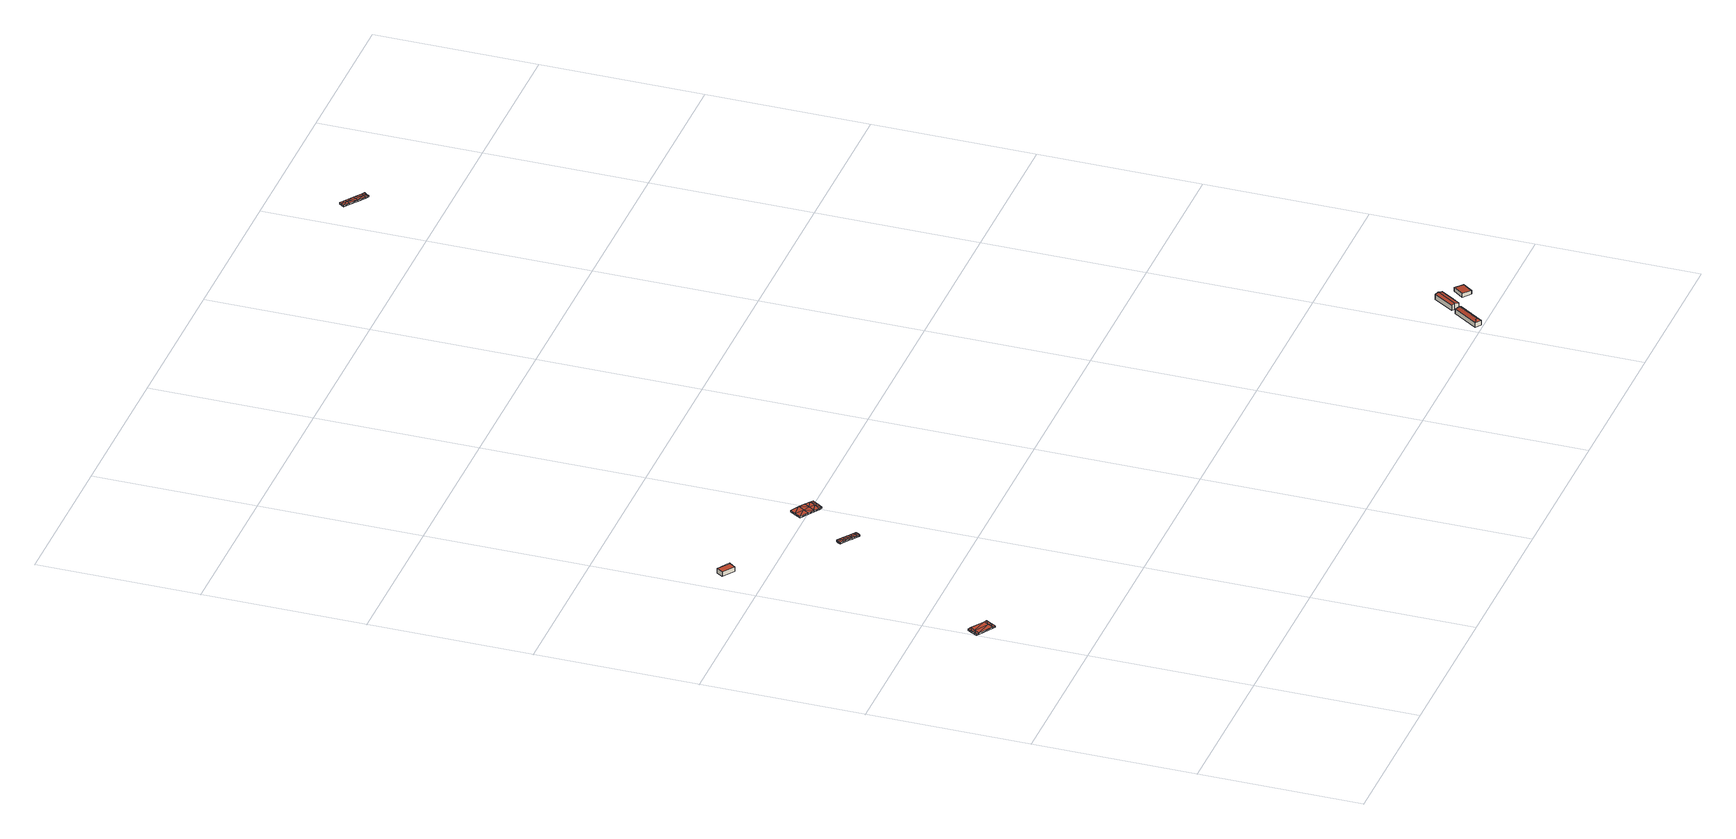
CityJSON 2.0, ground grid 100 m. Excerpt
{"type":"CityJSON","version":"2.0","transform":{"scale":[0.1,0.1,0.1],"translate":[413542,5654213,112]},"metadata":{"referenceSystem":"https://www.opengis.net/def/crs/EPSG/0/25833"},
"CityObjects":{
"building1":{"type":"Building","attributes":{"Erfassungsdatum_Objekt":"2020-12-18","BodenHoehe":112.76,"gemHoehe":0,"BauwerkHoehe":1,"Breite":7.5,"Gemeindeschluessel":"14612000","Geometrietyp2DReferenz":"3000","measuredHeight":1,"function":"53001_1800"},"geometry":[{"type":"MultiSurface","lod":"2","boundaries":[[[0,1,2]],[[0,2,3]],[[1,4,5]],[[1,5,2]],[[4,6,7]],[[4,7,5]],[[8,9,1]],[[8,1,0]],[[9,10,4]],[[9,4,1]],[[10,11,6]],[[10,6,4]],[[7,12,13]],[[6,11,14]],[[6,14,12]],[[11,10,15]],[[11,15,14]],[[10,9,16]],[[10,16,15]],[[9,8,17]],[[9,17,16]],[[8,0,18]],[[8,18,17]],[[0,3,19]],[[0,19,18]],[[3,2,20]],[[3,20,19]],[[2,5,21]],[[2,21,20]],[[5,7,13]],[[5,13,21]],[[7,6,12]],[[20,22,18]],[[19,20,18]],[[21,23,22]],[[20,21,22]],[[13,12,23]],[[21,13,23]],[[22,16,17]],[[18,22,17]],[[23,15,16]],[[22,23,16]],[[12,14,15]],[[23,12,15]]],"semantics":{"surfaces":[{"type":"RoofSurface"},{"type":"WallSurface"},{"type":"GroundSurface"}],"values":[0,0,0,0,0,0,0,0,0,0,0,0,1,1,1,1,1,1,1,1,1,1,1,1,1,1,1,1,1,1,1,1,2,2,2,2,2,2,2,2,2,2,2,2]}}]},
"building2":{"type":"Building","attributes":{"Dachtyp_tdc":"tdcPolyFlatRoof","Gemeindeschluessel":14612000,"Dachneigung":0,"QualitaetDacherkennung":57,"Geometrietyp2DReferenz":"3000","measuredHeight":3.11,"function":"31001_9998","roofType":"1000"},"geometry":[{"type":"Solid","lod":"2","boundaries":[[[[24,25,26,27]],[[25,28,29,26]],[[28,30,31,29]],[[30,24,27,31]],[[30,28,25,24]],[[27,26,29,31]]]],"semantics":{"surfaces":[{"type":"WallSurface"},{"type":"RoofSurface"},{"type":"GroundSurface"}],"values":[[0,0,0,0,1,2]]}}]},
"building3":{"type":"Building","attributes":{"Erfassungsdatum_Objekt":"2020-12-18","BodenHoehe":112.7,"gemHoehe":0,"BauwerkHoehe":1,"Breite":3.5,"Gemeindeschluessel":"14612000","Geometrietyp2DReferenz":"3000","measuredHeight":1,"function":"53001_1800"},"geometry":[{"type":"MultiSurface","lod":"2","boundaries":[[[32,33,34]],[[35,36,37]],[[37,36,38]],[[38,36,39]],[[39,40,41]],[[39,41,38]],[[40,42,41]],[[41,42,43]],[[41,43,32]],[[43,44,32]],[[32,44,45]],[[45,44,46]],[[47,48,37]],[[37,38,47]],[[47,38,49]],[[38,41,49]],[[49,41,50]],[[41,32,34]],[[41,34,50]],[[45,51,33]],[[32,45,33]],[[37,48,52]],[[37,52,53]],[[48,47,54]],[[48,54,52]],[[47,49,55]],[[47,55,54]],[[49,50,56]],[[49,56,55]],[[50,34,57]],[[50,57,56]],[[34,33,58]],[[34,58,57]],[[33,51,59]],[[33,59,58]],[[51,45,60]],[[51,60,59]],[[45,46,61]],[[45,61,60]],[[46,44,62]],[[46,62,61]],[[44,43,63]],[[44,63,62]],[[43,42,64]],[[43,64,63]],[[42,40,65]],[[42,65,64]],[[40,39,66]],[[40,66,65]],[[39,36,67]],[[39,67,66]],[[36,35,68]],[[36,68,67]],[[35,37,53]],[[35,53,68]],[[53,52,54]],[[54,69,53]],[[55,69,54]],[[55,70,69]],[[56,70,55]],[[57,71,70]],[[56,57,70]],[[58,59,60]],[[58,60,71]],[[57,58,71]],[[53,67,68]],[[69,67,53]],[[66,67,69]],[[70,65,66]],[[69,70,66]],[[71,62,63]],[[70,64,65]],[[63,64,70]],[[71,63,70]],[[60,62,71]],[[61,62,60]]],"semantics":{"surfaces":[{"type":"RoofSurface"},{"type":"WallSurface"},{"type":"GroundSurface"}],"values":[0,0,0,0,0,0,0,0,0,0,0,0,0,0,0,0,0,0,0,0,0,1,1,1,1,1,1,1,1,1,1,1,1,1,1,1,1,1,1,1,1,1,1,1,1,1,1,1,1,1,1,1,1,1,1,2,2,2,2,2,2,2,2,2,2,2,2,2,2,2,2,2,2,2,2,2]}}]},
"building4":{"type":"Building","attributes":{"Erfassungsdatum_Objekt":"2020-12-18","BodenHoehe":112.89,"gemHoehe":0,"BauwerkHoehe":1,"Breite":8.5,"Gemeindeschluessel":"14612000","Geometrietyp2DReferenz":"3000","measuredHeight":1,"function":"53001_1800"},"geometry":[{"type":"MultiSurface","lod":"2","boundaries":[[[72,73,74]],[[72,74,75]],[[73,76,74]],[[74,76,77]],[[77,76,78]],[[76,79,80]],[[76,80,81]],[[76,81,78]],[[79,82,80]],[[80,82,83]],[[84,85,73]],[[84,73,72]],[[85,86,73]],[[73,86,76]],[[86,87,79]],[[86,79,76]],[[87,88,79]],[[79,88,82]],[[72,75,89]],[[72,89,90]],[[75,74,91]],[[75,91,89]],[[74,77,92]],[[74,92,91]],[[77,78,93]],[[77,93,92]],[[78,81,94]],[[78,94,93]],[[81,80,95]],[[81,95,94]],[[80,83,96]],[[80,96,95]],[[83,82,97]],[[83,97,96]],[[82,88,98]],[[82,98,97]],[[88,87,99]],[[88,99,98]],[[87,86,100]],[[87,100,99]],[[86,85,101]],[[86,101,100]],[[85,84,102]],[[85,102,101]],[[84,72,90]],[[84,90,102]],[[91,103,90]],[[89,91,90]],[[91,104,103]],[[92,104,91]],[[93,104,92]],[[95,105,104]],[[93,94,104]],[[95,97,105]],[[96,97,95]],[[103,101,102]],[[90,103,102]],[[103,100,101]],[[104,100,103]],[[105,99,100]],[[104,105,100]],[[105,98,99]],[[97,98,105]],[[94,95,104]]],"semantics":{"surfaces":[{"type":"RoofSurface"},{"type":"WallSurface"},{"type":"GroundSurface"}],"values":[0,0,0,0,0,0,0,0,0,0,0,0,0,0,0,0,0,0,1,1,1,1,1,1,1,1,1,1,1,1,1,1,1,1,1,1,1,1,1,1,1,1,1,1,1,1,2,2,2,2,2,2,2,2,2,2,2,2,2,2,2,2,2,2]}}]},
"building5":{"type":"Building","attributes":{"Dachtyp_tdc":"tdcFreeFormRoof","Gemeindeschluessel":14612000,"Dachneigung":38.35,"QualitaetDacherkennung":45,"Geometrietyp2DReferenz":"3000","measuredHeight":4.63,"function":"31001_9998","roofType":"5000"},"geometry":[{"type":"Solid","lod":"2","boundaries":[[[[106,107,108,109]],[[107,110,111,108]],[[110,112,113,111]],[[112,106,109,113]],[[114,112,110]],[[115,114,110,107]],[[115,107,106]],[[114,115,106,112]],[[109,108,111,113]]]],"semantics":{"surfaces":[{"type":"WallSurface"},{"type":"RoofSurface"},{"type":"GroundSurface"}],"values":[[0,0,0,0,1,1,1,1,2]]}}]},
"building6":{"type":"Building","attributes":{"Dachtyp_tdc":"tdcGableRoof","Gemeindeschluessel":14612000,"Dachneigung":15.24,"QualitaetDacherkennung":43,"Geometrietyp2DReferenz":"3000","measuredHeight":4.01,"function":"31001_9998","roofType":"3100"},"geometry":[{"type":"Solid","lod":"2","boundaries":[[[[116,117,118,119]],[[117,120,121,118]],[[120,122,123,121]],[[122,124,125,123]],[[124,126,127,125]],[[120,117,116,128]],[[128,129,126,124,122,120]],[[127,130,131,119,118,121,123,125]],[[126,129,130,127]],[[129,128,131,130]],[[128,116,119,131]]]],"semantics":{"surfaces":[{"type":"WallSurface"},{"type":"RoofSurface"},{"type":"GroundSurface"}],"values":[[0,0,0,0,0,1,1,2,0,0,0]]}}]},
"building7":{"type":"Building","attributes":{"Dachtyp_tdc":"tdcPolyFlatRoof","Gemeindeschluessel":14612000,"Dachneigung":2.96,"QualitaetDacherkennung":70,"Geometrietyp2DReferenz":"3000","measuredHeight":2.54,"function":"31001_9998","roofType":"2100"},"geometry":[{"type":"Solid","lod":"2","boundaries":[[[[132,133,134,135]],[[133,136,137,134]],[[136,138,139,137]],[[138,132,135,139]],[[138,136,133,132]],[[135,134,137,139]]]],"semantics":{"surfaces":[{"type":"WallSurface"},{"type":"RoofSurface"},{"type":"GroundSurface"}],"values":[[0,0,0,0,1,2]]}}]},
"building8":{"type":"Building","attributes":{"Erfassungsdatum_Objekt":"2020-12-18","BodenHoehe":113.03,"gemHoehe":0,"BauwerkHoehe":1,"Breite":4,"Gemeindeschluessel":"14612000","Geometrietyp2DReferenz":"3000","measuredHeight":1,"function":"53001_1800"},"geometry":[{"type":"MultiSurface","lod":"2","boundaries":[[[140,141,142]],[[142,141,143]],[[144,140,142]],[[144,142,145]],[[146,144,147]],[[147,144,145]],[[148,146,147]],[[148,147,149]],[[142,143,150]],[[150,143,151]],[[145,142,152]],[[152,142,150]],[[147,145,152]],[[147,152,153]],[[149,147,153]],[[149,153,154]],[[143,141,155]],[[143,155,156]],[[141,140,157]],[[141,157,155]],[[140,144,158]],[[140,158,157]],[[144,146,159]],[[144,159,158]],[[146,148,160]],[[146,160,159]],[[148,149,161]],[[148,161,160]],[[149,154,162]],[[149,162,161]],[[154,153,163]],[[154,163,162]],[[153,152,164]],[[153,164,163]],[[152,150,165]],[[152,165,164]],[[150,151,166]],[[150,166,165]],[[151,143,156]],[[151,156,166]],[[167,155,157]],[[156,155,167]],[[167,157,158]],[[168,167,158]],[[169,158,159]],[[168,158,169]],[[169,159,160]],[[161,169,160]],[[165,156,167]],[[166,156,165]],[[164,167,168]],[[165,167,164]],[[164,168,169]],[[163,164,169]],[[163,169,161]],[[162,163,161]]],"semantics":{"surfaces":[{"type":"RoofSurface"},{"type":"WallSurface"},{"type":"GroundSurface"}],"values":[0,0,0,0,0,0,0,0,0,0,0,0,0,0,0,0,1,1,1,1,1,1,1,1,1,1,1,1,1,1,1,1,1,1,1,1,1,1,1,1,2,2,2,2,2,2,2,2,2,2,2,2,2,2,2,2]}}]}
},
"vertices":[
[23,1702,19],[40,1692,19],[60,1724,19],[43,1734,19],[125,1640,18],[145,1673,18],[142,1630,18],[162,1662,18],[4,1670,19],[21,1660,19],[106,1608,18],[123,1598,18],[142,1630,8],[162,1662,8],[123,1598,8],[106,1608,8],[21,1660,9],[4,1670,9],[23,1702,9],[43,1734,9],[60,1724,9],[145,1673,8],[40,1692,9],[125,1640,8],
[130,3245,46],[157,3284,46],[157,3284,15],[130,3245,15],[232,3232,46],[232,3232,15],[205,3193,46],[205,3193,15],
[795,2668,17],[819,2673,17],[802,2684,17],[687,2723,17],[689,2721,17],[697,2737,17],[730,2714,17],[722,2698,17],[754,2675,17],[764,2689,17],[754,2674,17],[783,2655,17],[800,2644,17],[811,2657,17],[802,2643,17],[709,2750,17],[707,2751,17],[742,2726,17],[774,2703,17],[821,2672,17],[707,2751,7],[697,2737,7],[709,2750,7],[742,2726,7],[774,2703,7],[802,2684,7],[819,2673,7],[821,2672,7],[811,2657,7],[802,2643,7],[800,2644,7],[783,2655,7],[754,2674,7],[754,2675,7],[722,2698,7],[689,2721,7],[687,2723,7],[730,2714,7],[764,2689,7],[795,2668,7],
[899,3064,19],[950,3032,19],[972,3069,19],[921,3100,19],[987,3010,19],[1009,3046,19],[1010,3045,19],[1018,2988,19],[1042,3023,19],[1011,3045,19],[1035,2977,19],[1059,3012,19],[877,3028,19],[928,2996,19],[964,2974,19],[994,2953,19],[1011,2942,19],[921,3100,9],[899,3064,9],[972,3069,9],[1009,3046,9],[1010,3045,9],[1011,3045,9],[1042,3023,9],[1059,3012,9],[1035,2977,9],[1011,2942,9],[994,2953,9],[964,2974,9],[928,2996,9],[877,3028,9],[950,3032,9],[987,3010,9],[1018,2988,9],
[4067,9,47],[4032,32,47],[4032,32,17],[4067,9,17],[4139,190,47],[4139,190,17],[4173,166,47],[4173,166,17],[4147,164,64],[4061,38,64],
[4158,218,52],[4242,345,52],[4242,345,19],[4158,218,19],[4260,334,59],[4260,334,19],[4285,317,51],[4285,317,19],[4231,234,51],[4231,234,19],[4219,216,51],[4219,216,19],[4176,206,59],[4201,189,51],[4201,189,19],[4176,206,19],
[4352,268,50],[4403,228,47],[4403,228,25],[4352,268,25],[4354,164,47],[4354,164,25],[4302,204,50],[4302,204,25],
[3325,6472,20],[3341,6460,20],[3336,6488,20],[3352,6476,20],[3280,6503,20],[3291,6520,20],[3230,6538,20],[3241,6555,20],[3197,6561,20],[3208,6577,20],[3348,6504,20],[3364,6493,20],[3303,6536,20],[3252,6571,20],[3220,6594,20],[3341,6460,10],[3352,6476,10],[3325,6472,10],[3280,6503,10],[3230,6538,10],[3197,6561,10],[3208,6577,10],[3220,6594,10],[3252,6571,10],[3303,6536,10],[3348,6504,10],[3364,6493,10],[3336,6488,10],[3291,6520,10],[3241,6555,10]
]}
